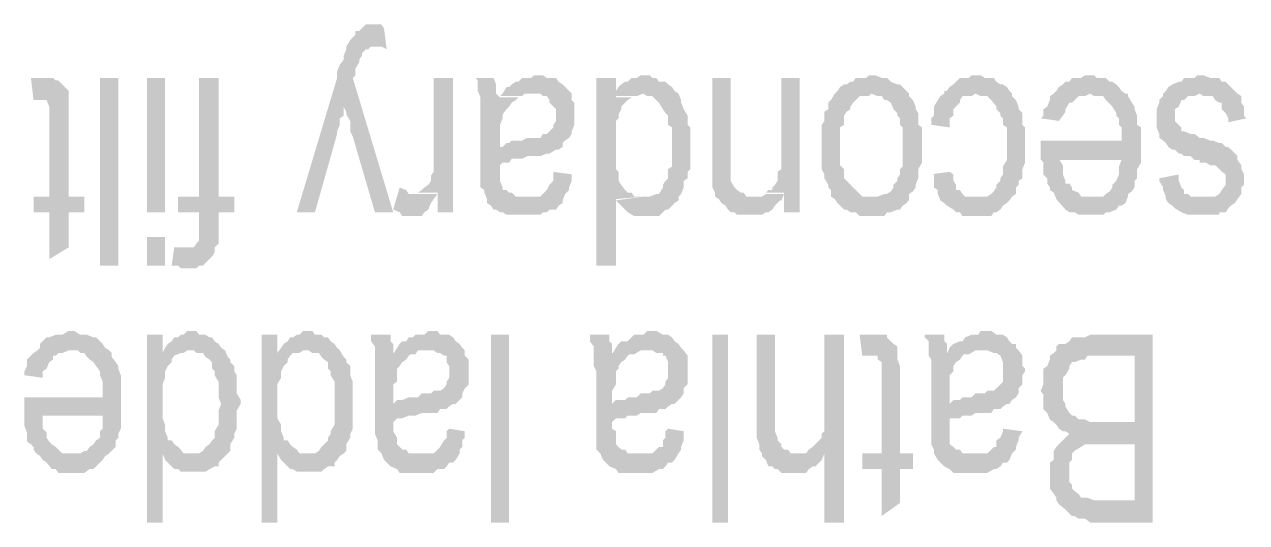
# Model space of a CAD drawing. Header units: feet. Extents: x -99009 to 3252343, y -11094690 to 9035152.
# Drawn here: x 1651836.37 to 1651852.91, y -1995845.74 to -1995839 of the extents above; entities that cross this region are included whole.
import ezdxf

# ---------------------------------------------------------------- set-up
doc = ezdxf.new("R2010")
doc.units = ezdxf.units.FT
doc.layers.add('H', color=7, linetype='Continuous', lineweight=0)

msp = doc.modelspace()

# ---------------------------------------------------------------- hatches: boundary and pattern name
at = {"layer": 'H', "linetype": 'Continuous'}
for points in [[(1651841.26978, -1995839.33788), (1651841.19878, -1995839.30288), (1651840.72278, -1995839.30288), (1651840.77578, -1995839.21388), (1651840.81078, -1995839.17888), (1651840.84578, -1995839.14388), (1651840.84578, -1995839.09088), (1651840.89878, -1995839.09088), (1651840.93378, -1995839.05588), (1651840.98678, -1995839.00288), (1651841.19878, -1995839.00288), (1651841.23378, -1995839.05588), (1651841.26978, -1995839.33788)], [(1651840.05278, -1995841.54288), (1651840.59878, -1995839.72588), (1651840.59878, -1995839.63788), (1651840.63478, -1995839.54888), (1651840.68778, -1995839.47888), (1651840.68778, -1995839.42588), (1651840.72278, -1995839.33788), (1651840.72278, -1995839.30288), (1651841.05778, -1995839.30288), (1651841.02278, -1995839.33788), (1651840.98678, -1995839.33788), (1651840.93378, -1995839.39088), (1651840.93378, -1995839.42588), (1651840.89878, -1995839.47888), (1651840.89878, -1995839.51388), (1651840.84578, -1995839.60188), (1651840.84578, -1995839.69088), (1651840.81078, -1995839.72588), (1651840.68778, -1995840.11388), (1651840.68778, -1995840.23688), (1651840.63478, -1995840.27288), (1651840.63478, -1995840.36088), (1651840.59878, -1995840.44888), (1651840.59878, -1995840.48388), (1651840.29878, -1995841.54288), (1651840.05278, -1995841.54288)], [(1651836.48878, -1995840.02588), (1651836.45378, -1995839.72588), (1651836.75378, -1995839.72588), (1651836.78878, -1995839.76088), (1651836.82478, -1995839.76088), (1651836.87778, -1995839.81388), (1651836.91278, -1995839.84888), (1651836.96578, -1995839.90188), (1651836.96578, -1995840.02588), (1651836.48878, -1995840.02588)], [(1651837.38878, -1995842.26588), (1651837.38878, -1995839.72588), (1651837.63578, -1995839.72588), (1651837.63578, -1995842.26588), (1651837.38878, -1995842.26588)], [(1651838.02378, -1995841.54288), (1651838.02378, -1995839.72588), (1651838.27078, -1995839.72588), (1651838.27078, -1995841.54288), (1651838.02378, -1995841.54288)], [(1651838.65878, -1995842.01888), (1651838.69378, -1995841.96588), (1651838.72978, -1995841.93088), (1651838.72978, -1995841.54288), (1651838.44678, -1995841.54288), (1651838.44678, -1995841.33088), (1651838.72978, -1995841.33088), (1651838.72978, -1995839.72588), (1651838.99378, -1995839.72588), (1651838.99378, -1995841.33088), (1651839.20578, -1995841.33088), (1651839.20578, -1995841.54288), (1651838.99378, -1995841.54288), (1651838.99378, -1995841.96588), (1651838.94078, -1995842.01888), (1651838.65878, -1995842.01888)], [(1651841.11078, -1995841.54288), (1651840.81078, -1995840.51988), (1651840.77578, -1995840.44888), (1651840.77578, -1995840.30788), (1651840.72278, -1995840.21988), (1651840.72278, -1995840.18388), (1651840.68778, -1995840.11388), (1651840.81078, -1995839.72588), (1651841.35778, -1995841.54288), (1651841.11078, -1995841.54288)], [(1651841.95778, -1995841.54288), (1651841.95778, -1995841.27788), (1651841.69278, -1995841.27788), (1651841.74578, -1995841.24288), (1651841.78078, -1995841.20788), (1651841.83378, -1995841.17188), (1651841.86878, -1995841.11888), (1651841.86878, -1995841.04888), (1651841.90478, -1995840.99588), (1651841.90478, -1995839.72588), (1651842.16878, -1995839.72588), (1651842.16878, -1995841.54288), (1651841.95778, -1995841.54288)], [(1651842.89178, -1995841.57788), (1651842.83878, -1995841.54288), (1651842.80378, -1995841.54288), (1651842.75078, -1995841.50688), (1651842.71578, -1995841.50688), (1651842.68078, -1995841.45388), (1651842.62778, -1995841.41888), (1651842.62778, -1995841.36588), (1651842.59278, -1995841.27788), (1651842.59278, -1995841.24288), (1651842.53978, -1995841.20788), (1651842.53978, -1995839.98988), (1651842.50378, -1995839.90188), (1651842.50378, -1995839.76088), (1651842.46878, -1995839.72588), (1651842.71578, -1995839.72588), (1651842.75078, -1995839.81388), (1651842.75078, -1995839.93788), (1651842.80378, -1995839.98988), (1651843.05078, -1995839.98988), (1651843.01578, -1995840.02588), (1651842.96278, -1995840.06088), (1651842.92778, -1995840.11388), (1651842.89178, -1995840.14888), (1651842.83878, -1995840.21988), (1651842.83878, -1995840.27288), (1651842.80378, -1995840.36088), (1651842.80378, -1995840.66088), (1651843.59778, -1995840.69588), (1651843.56278, -1995840.69588), (1651843.47378, -1995840.74888), (1651843.43878, -1995840.74888), (1651843.35078, -1995840.78388), (1651843.17478, -1995840.78388), (1651843.10378, -1995840.81888), (1651842.96278, -1995840.81888), (1651842.92778, -1995840.87188), (1651842.83878, -1995840.87188), (1651842.80378, -1995840.90788), (1651842.80378, -1995841.11888), (1651842.83878, -1995841.20788), (1651842.83878, -1995841.24288), (1651842.89178, -1995841.24288), (1651842.92778, -1995841.27788), (1651842.96278, -1995841.27788), (1651843.01578, -1995841.33088), (1651843.13878, -1995841.33088), (1651843.65078, -1995841.36588), (1651843.65078, -1995841.41888), (1651843.59778, -1995841.45388), (1651843.56278, -1995841.50688), (1651843.47378, -1995841.50688), (1651843.43878, -1995841.54288), (1651843.38578, -1995841.54288), (1651843.35078, -1995841.57788), (1651842.89178, -1995841.57788)], [(1651843.59778, -1995840.69588), (1651842.80378, -1995840.66088), (1651842.83878, -1995840.66088), (1651842.89178, -1995840.60788), (1651842.92778, -1995840.60788), (1651842.96278, -1995840.57288), (1651843.10378, -1995840.57288), (1651843.17478, -1995840.53688), (1651843.35078, -1995840.53688), (1651843.38578, -1995840.48388), (1651843.43878, -1995840.48388), (1651843.47378, -1995840.44888), (1651843.52678, -1995840.39588), (1651843.52678, -1995840.36088), (1651843.56278, -1995840.30788), (1651843.56278, -1995840.14888), (1651843.52678, -1995840.11388), (1651843.47378, -1995840.06088), (1651843.47378, -1995840.02588), (1651843.43878, -1995839.97288), (1651843.38578, -1995839.97288), (1651843.35078, -1995839.93788), (1651842.83878, -1995839.93788), (1651842.89178, -1995839.84888), (1651842.92778, -1995839.84888), (1651842.96278, -1995839.81388), (1651843.01578, -1995839.77888), (1651843.05078, -1995839.77888), (1651843.10378, -1995839.72588), (1651843.22778, -1995839.72588), (1651843.26278, -1995839.69088), (1651843.38578, -1995839.69088), (1651843.43878, -1995839.72588), (1651843.56278, -1995839.72588), (1651843.59778, -1995839.77888), (1651843.65078, -1995839.81388), (1651843.68578, -1995839.84888), (1651843.73878, -1995839.90188), (1651843.77378, -1995839.93788), (1651843.77378, -1995840.02588), (1651843.80978, -1995840.06088), (1651843.80978, -1995840.36088), (1651843.77378, -1995840.44888), (1651843.77378, -1995840.48388), (1651843.73878, -1995840.53688), (1651843.68578, -1995840.57288), (1651843.65078, -1995840.60788), (1651843.65078, -1995840.66088), (1651843.59778, -1995840.69588)], [(1651844.10878, -1995842.26588), (1651844.10878, -1995839.72588), (1651844.37378, -1995839.72588), (1651844.37378, -1995839.98988), (1651844.58578, -1995839.98988), (1651844.53278, -1995840.02588), (1651844.49778, -1995840.06088), (1651844.44478, -1995840.11388), (1651844.44478, -1995840.14888), (1651844.40878, -1995840.21988), (1651844.40878, -1995840.27288), (1651844.37378, -1995840.30788), (1651844.37378, -1995840.96088), (1651844.40878, -1995840.99588), (1651844.40878, -1995841.11888), (1651844.44478, -1995841.17188), (1651844.49778, -1995841.24288), (1651844.53278, -1995841.27788), (1651844.58578, -1995841.27788), (1651844.62078, -1995841.33088), (1651844.74378, -1995841.33088), (1651844.37378, -1995841.36588), (1651844.37378, -1995842.26588), (1651844.10878, -1995842.26588)], [(1651844.37378, -1995839.97288), (1651844.37378, -1995839.90188), (1651844.40878, -1995839.84888), (1651844.44478, -1995839.81388), (1651844.49778, -1995839.77888), (1651844.53278, -1995839.77888), (1651844.58578, -1995839.72588), (1651844.65578, -1995839.72588), (1651844.70878, -1995839.69088), (1651844.83278, -1995839.69088), (1651844.86778, -1995839.72588), (1651844.92078, -1995839.72588), (1651844.95578, -1995839.77888), (1651845.04378, -1995839.77888), (1651845.07978, -1995839.81388), (1651845.13278, -1995839.84888), (1651845.16778, -1995839.90188), (1651845.22078, -1995839.93788), (1651844.74378, -1995839.93788), (1651844.65578, -1995839.97288), (1651844.37378, -1995839.97288)], [(1651846.01378, -1995841.57788), (1651845.97878, -1995841.54288), (1651845.92578, -1995841.54288), (1651845.89078, -1995841.50688), (1651845.85578, -1995841.45388), (1651845.80278, -1995841.41888), (1651845.76778, -1995841.36588), (1651845.71478, -1995841.33088), (1651845.71478, -1995841.27788), (1651845.67878, -1995841.20788), (1651845.67878, -1995839.72588), (1651845.92578, -1995839.72588), (1651845.92578, -1995841.11888), (1651845.97878, -1995841.20788), (1651846.01378, -1995841.24288), (1651846.06678, -1995841.27788), (1651846.10278, -1995841.27788), (1651846.13778, -1995841.33088), (1651846.22578, -1995841.33088), (1651846.61378, -1995841.36588), (1651846.56078, -1995841.41888), (1651846.52578, -1995841.45388), (1651846.49078, -1995841.50688), (1651846.43778, -1995841.54288), (1651846.40278, -1995841.54288), (1651846.34978, -1995841.57788), (1651846.01378, -1995841.57788)], [(1651846.64878, -1995841.54288), (1651846.64878, -1995841.27788), (1651846.40278, -1995841.27788), (1651846.43778, -1995841.24288), (1651846.49078, -1995841.24288), (1651846.49078, -1995841.20788), (1651846.52578, -1995841.17188), (1651846.56078, -1995841.11888), (1651846.56078, -1995840.99588), (1651846.61378, -1995840.96088), (1651846.61378, -1995839.72588), (1651846.86078, -1995839.72588), (1651846.86078, -1995841.54288), (1651846.64878, -1995841.54288)], [(1651847.67278, -1995841.59588), (1651847.61978, -1995841.54288), (1651847.54878, -1995841.54288), (1651847.49578, -1995841.50688), (1651847.46078, -1995841.50688), (1651847.40778, -1995841.45388), (1651847.37278, -1995841.41888), (1651847.33678, -1995841.36588), (1651847.28378, -1995841.33088), (1651847.28378, -1995841.24288), (1651847.24878, -1995841.20788), (1651847.24878, -1995841.17188), (1651847.19578, -1995841.08388), (1651847.19578, -1995841.03088), (1651847.16078, -1995840.96088), (1651847.16078, -1995840.36088), (1651847.19578, -1995840.30788), (1651847.19578, -1995840.18388), (1651847.24878, -1995840.14888), (1651847.24878, -1995840.06088), (1651847.28378, -1995840.02588), (1651847.33678, -1995839.93788), (1651847.37278, -1995839.90188), (1651847.40778, -1995839.84888), (1651847.46078, -1995839.81388), (1651847.49578, -1995839.81388), (1651847.54878, -1995839.77888), (1651847.58378, -1995839.77888), (1651847.61978, -1995839.72588), (1651847.76078, -1995839.72588), (1651847.79578, -1995839.69088), (1651847.88378, -1995839.69088), (1651847.97178, -1995839.72588), (1651848.04278, -1995839.72588), (1651848.09578, -1995839.77888), (1651848.18378, -1995839.81388), (1651848.21878, -1995839.81388), (1651848.25478, -1995839.84888), (1651848.30778, -1995839.90188), (1651848.34278, -1995839.93788), (1651847.83078, -1995839.93788), (1651847.79578, -1995839.97288), (1651847.67278, -1995839.97288), (1651847.61978, -1995840.02588), (1651847.58378, -1995840.06088), (1651847.54878, -1995840.11388), (1651847.54878, -1995840.14888), (1651847.49578, -1995840.18388), (1651847.46078, -1995840.23688), (1651847.46078, -1995840.36088), (1651847.40778, -1995840.39588), (1651847.40778, -1995840.90788), (1651847.46078, -1995840.96088), (1651847.46078, -1995841.08388), (1651847.49578, -1995841.11888), (1651847.54878, -1995841.17188), (1651847.58378, -1995841.20788), (1651847.61978, -1995841.24288), (1651847.67278, -1995841.29588), (1651847.70778, -1995841.33088), (1651847.83078, -1995841.33088), (1651848.34278, -1995841.36588), (1651848.30778, -1995841.41888), (1651848.25478, -1995841.45388), (1651848.21878, -1995841.50688), (1651848.18378, -1995841.50688), (1651848.09578, -1995841.54288), (1651848.04278, -1995841.54288), (1651848.00778, -1995841.59588), (1651847.67278, -1995841.59588)], [(1651848.88978, -1995840.39588), (1651848.64278, -1995840.36088), (1651848.64278, -1995840.27288), (1651848.67778, -1995840.23688), (1651848.67778, -1995840.11388), (1651848.73078, -1995840.02588), (1651848.76578, -1995839.97288), (1651848.81878, -1995839.93788), (1651848.81878, -1995839.90188), (1651848.85378, -1995839.90188), (1651848.88978, -1995839.84888), (1651848.94278, -1995839.81388), (1651848.97778, -1995839.77888), (1651849.03078, -1995839.72588), (1651849.15378, -1995839.72588), (1651849.18878, -1995839.69088), (1651849.31278, -1995839.69088), (1651849.36578, -1995839.72588), (1651849.48878, -1995839.72588), (1651849.52478, -1995839.77888), (1651849.57778, -1995839.81388), (1651849.61278, -1995839.81388), (1651849.66578, -1995839.84888), (1651849.70078, -1995839.90188), (1651849.73578, -1995839.93788), (1651849.24178, -1995839.93788), (1651849.18878, -1995839.97288), (1651849.06578, -1995839.97288), (1651849.03078, -1995840.02588), (1651849.03078, -1995840.06088), (1651848.97778, -1995840.11388), (1651848.94278, -1995840.14888), (1651848.94278, -1995840.23688), (1651848.88978, -1995840.27288), (1651848.88978, -1995840.39588)], [(1651850.37078, -1995840.30788), (1651850.12378, -1995840.27288), (1651850.15978, -1995840.23688), (1651850.15978, -1995840.14888), (1651850.21278, -1995840.11388), (1651850.24778, -1995840.02588), (1651850.24778, -1995839.97288), (1651850.30078, -1995839.93788), (1651850.33578, -1995839.90188), (1651850.37078, -1995839.84888), (1651850.42378, -1995839.81388), (1651850.45878, -1995839.77888), (1651850.51178, -1995839.77888), (1651850.54778, -1995839.72588), (1651850.67078, -1995839.72588), (1651850.72378, -1995839.69088), (1651850.84778, -1995839.69088), (1651850.88278, -1995839.72588), (1651851.00578, -1995839.72588), (1651851.05878, -1995839.77888), (1651851.09378, -1995839.77888), (1651851.14678, -1995839.81388), (1651851.18278, -1995839.84888), (1651851.21778, -1995839.90188), (1651851.27078, -1995839.93788), (1651850.79478, -1995839.93788), (1651850.72378, -1995839.97288), (1651850.63578, -1995839.97288), (1651850.58278, -1995840.02588), (1651850.54778, -1995840.06088), (1651850.51178, -1995840.06088), (1651850.45878, -1995840.14888), (1651850.45878, -1995840.18388), (1651850.42378, -1995840.23688), (1651850.37078, -1995840.30788)], [(1651852.78778, -1995841.36588), (1651852.32878, -1995841.33088), (1651852.48778, -1995841.33088), (1651852.54078, -1995841.29588), (1651852.57578, -1995841.24288), (1651852.62878, -1995841.17188), (1651852.62878, -1995841.03088), (1651852.57578, -1995840.99588), (1651852.54078, -1995840.96088), (1651852.48778, -1995840.90788), (1651852.41678, -1995840.90788), (1651852.36378, -1995840.87188), (1651852.27578, -1995840.87188), (1651852.27578, -1995840.83688), (1651852.20578, -1995840.83688), (1651852.15278, -1995840.78388), (1651852.06478, -1995840.78388), (1651852.02878, -1995840.74888), (1651851.99378, -1995840.74888), (1651851.94078, -1995840.69588), (1651851.90578, -1995840.69588), (1651851.85278, -1995840.66088), (1651851.81778, -1995840.60788), (1651851.78178, -1995840.57288), (1651851.72878, -1995840.53688), (1651851.72878, -1995840.48388), (1651851.69378, -1995840.39588), (1651851.69378, -1995840.14888), (1651851.72878, -1995840.06088), (1651851.72878, -1995840.02588), (1651851.78178, -1995839.97288), (1651851.78178, -1995839.93788), (1651851.81778, -1995839.90188), (1651851.85278, -1995839.84888), (1651851.90578, -1995839.81388), (1651851.99378, -1995839.77888), (1651852.02878, -1995839.77888), (1651852.06478, -1995839.72588), (1651852.20578, -1995839.72588), (1651852.24078, -1995839.69088), (1651852.32878, -1995839.69088), (1651852.41678, -1995839.72588), (1651852.54078, -1995839.72588), (1651852.57578, -1995839.77888), (1651852.62878, -1995839.77888), (1651852.66378, -1995839.81388), (1651852.69978, -1995839.84888), (1651852.75278, -1995839.90188), (1651852.78778, -1995839.93788), (1651852.27578, -1995839.93788), (1651852.20578, -1995839.97288), (1651852.11778, -1995839.97288), (1651852.06478, -1995840.02588), (1651852.02878, -1995840.02588), (1651851.99378, -1995840.11388), (1651851.94078, -1995840.14888), (1651851.94078, -1995840.30788), (1651851.99378, -1995840.36088), (1651852.02878, -1995840.39588), (1651852.02878, -1995840.44888), (1651852.06478, -1995840.44888), (1651852.15278, -1995840.48388), (1651852.20578, -1995840.48388), (1651852.27578, -1995840.53688), (1651852.32878, -1995840.53688), (1651852.41678, -1995840.57288), (1651852.45278, -1995840.57288), (1651852.54078, -1995840.60788), (1651852.57578, -1995840.60788), (1651852.62878, -1995840.66088), (1651852.66378, -1995840.66088), (1651852.69978, -1995840.69588), (1651852.75278, -1995840.74888), (1651852.78778, -1995840.78388), (1651852.78778, -1995840.83688), (1651852.84078, -1995840.90788), (1651852.84078, -1995840.96088), (1651852.87578, -1995841.03088), (1651852.87578, -1995841.17188), (1651852.84078, -1995841.20788), (1651852.84078, -1995841.29588), (1651852.78778, -1995841.36588)], [(1651836.70078, -1995842.17788), (1651836.70078, -1995841.54288), (1651836.48878, -1995841.54288), (1651836.48878, -1995841.33088), (1651836.70078, -1995841.33088), (1651836.70078, -1995840.11388), (1651836.66578, -1995840.02588), (1651836.96578, -1995840.02588), (1651836.96578, -1995841.33088), (1651837.17678, -1995841.33088), (1651837.17678, -1995841.54288), (1651836.96578, -1995841.54288), (1651836.96578, -1995842.01888), (1651836.70078, -1995842.17788)], [(1651842.80378, -1995839.97288), (1651842.83878, -1995839.93788), (1651843.13878, -1995839.93788), (1651843.10378, -1995839.97288), (1651842.80378, -1995839.97288)], [(1651844.62078, -1995841.59588), (1651844.53278, -1995841.54288), (1651844.49778, -1995841.50688), (1651844.44478, -1995841.45388), (1651844.40878, -1995841.41888), (1651844.37378, -1995841.38388), (1651844.74378, -1995841.33088), (1651844.83278, -1995841.33088), (1651844.92078, -1995841.29588), (1651844.95578, -1995841.29588), (1651845.00878, -1995841.20788), (1651845.00878, -1995841.17188), (1651845.04378, -1995841.11888), (1651845.07978, -1995841.08388), (1651845.07978, -1995840.96088), (1651845.13278, -1995840.92488), (1651845.13278, -1995840.39588), (1651845.07978, -1995840.36088), (1651845.07978, -1995840.23688), (1651845.04378, -1995840.20188), (1651845.00878, -1995840.14888), (1651844.95578, -1995840.06088), (1651844.92078, -1995840.02588), (1651844.86778, -1995839.97288), (1651844.79678, -1995839.97288), (1651844.74378, -1995839.93788), (1651845.22078, -1995839.93788), (1651845.25578, -1995840.02588), (1651845.25578, -1995840.06088), (1651845.29078, -1995840.14888), (1651845.34378, -1995840.23688), (1651845.34378, -1995840.36088), (1651845.37878, -1995840.39588), (1651845.37878, -1995840.96088), (1651845.34378, -1995840.99588), (1651845.34378, -1995841.08388), (1651845.29078, -1995841.11888), (1651845.29078, -1995841.20788), (1651845.25578, -1995841.29588), (1651845.22078, -1995841.33088), (1651845.22078, -1995841.38388), (1651845.16778, -1995841.41888), (1651845.13278, -1995841.45388), (1651845.07978, -1995841.50688), (1651845.04378, -1995841.50688), (1651845.00878, -1995841.54288), (1651844.95578, -1995841.59588), (1651844.62078, -1995841.59588)], [(1651848.34278, -1995841.38388), (1651847.83078, -1995841.33088), (1651847.91878, -1995841.33088), (1651848.00778, -1995841.29588), (1651848.04278, -1995841.29588), (1651848.09578, -1995841.25988), (1651848.13078, -1995841.20788), (1651848.13078, -1995841.17188), (1651848.18378, -1995841.11888), (1651848.18378, -1995841.08388), (1651848.21878, -1995841.03088), (1651848.21878, -1995840.96088), (1651848.25478, -1995840.92488), (1651848.25478, -1995840.39588), (1651848.21878, -1995840.36088), (1651848.21878, -1995840.27288), (1651848.18378, -1995840.23688), (1651848.18378, -1995840.20188), (1651848.13078, -1995840.14888), (1651848.09578, -1995840.06088), (1651848.04278, -1995840.02588), (1651848.00778, -1995840.02588), (1651847.97178, -1995839.97288), (1651847.91878, -1995839.97288), (1651847.83078, -1995839.93788), (1651848.34278, -1995839.93788), (1651848.34278, -1995839.97288), (1651848.39578, -1995840.02588), (1651848.43078, -1995840.11388), (1651848.43078, -1995840.14888), (1651848.46578, -1995840.20188), (1651848.46578, -1995840.36088), (1651848.51878, -1995840.39588), (1651848.51878, -1995840.87188), (1651848.46578, -1995840.96088), (1651848.46578, -1995841.08388), (1651848.43078, -1995841.17188), (1651848.43078, -1995841.20788), (1651848.39578, -1995841.25988), (1651848.34278, -1995841.29588), (1651848.34278, -1995841.38388)], [(1651849.06578, -1995841.59588), (1651849.03078, -1995841.54288), (1651848.97778, -1995841.54288), (1651848.94278, -1995841.50688), (1651848.85378, -1995841.45388), (1651848.81878, -1995841.41888), (1651848.76578, -1995841.38388), (1651849.24178, -1995841.33088), (1651849.40078, -1995841.33088), (1651849.45378, -1995841.29588), (1651849.48878, -1995841.25988), (1651849.52478, -1995841.20788), (1651849.52478, -1995841.17188), (1651849.57778, -1995841.11888), (1651849.57778, -1995841.08388), (1651849.61278, -1995841.03088), (1651849.61278, -1995840.92488), (1651849.66578, -1995840.83688), (1651849.66578, -1995840.39588), (1651849.61278, -1995840.36088), (1651849.61278, -1995840.27288), (1651849.57778, -1995840.23688), (1651849.57778, -1995840.20188), (1651849.52478, -1995840.14888), (1651849.52478, -1995840.11388), (1651849.45378, -1995840.02588), (1651849.40078, -1995839.97288), (1651849.31278, -1995839.97288), (1651849.24178, -1995839.93788), (1651849.73578, -1995839.93788), (1651849.73578, -1995839.97288), (1651849.78878, -1995840.02588), (1651849.82378, -1995840.11388), (1651849.82378, -1995840.14888), (1651849.87678, -1995840.20188), (1651849.87678, -1995840.36088), (1651849.91278, -1995840.39588), (1651849.91278, -1995840.87188), (1651849.87678, -1995840.96088), (1651849.87678, -1995841.08388), (1651849.82378, -1995841.11888), (1651849.82378, -1995841.17188), (1651849.78878, -1995841.20788), (1651849.78878, -1995841.29588), (1651849.73578, -1995841.33088), (1651849.70078, -1995841.38388), (1651849.66578, -1995841.41888), (1651849.61278, -1995841.45388), (1651849.57778, -1995841.50688), (1651849.52478, -1995841.54288), (1651849.48878, -1995841.54288), (1651849.45378, -1995841.59588), (1651849.06578, -1995841.59588)], [(1651850.97078, -1995841.33088), (1651851.00578, -1995841.29588), (1651851.05878, -1995841.25988), (1651851.09378, -1995841.20788), (1651851.09378, -1995841.17188), (1651851.14678, -1995841.11888), (1651851.18278, -1995841.03088), (1651851.18278, -1995840.92488), (1651851.21778, -1995840.83688), (1651850.12378, -1995840.83688), (1651850.12378, -1995840.57288), (1651851.21778, -1995840.57288), (1651851.21778, -1995840.39588), (1651851.18278, -1995840.36088), (1651851.18278, -1995840.27288), (1651851.14678, -1995840.23688), (1651851.14678, -1995840.20188), (1651851.09378, -1995840.11388), (1651851.00578, -1995840.02588), (1651850.97078, -1995839.97288), (1651850.84778, -1995839.97288), (1651850.79478, -1995839.93788), (1651851.30578, -1995839.93788), (1651851.30578, -1995839.97288), (1651851.35878, -1995840.06088), (1651851.39378, -1995840.11388), (1651851.39378, -1995840.14888), (1651851.42978, -1995840.23688), (1651851.42978, -1995840.36088), (1651851.48278, -1995840.39588), (1651851.48278, -1995840.87188), (1651851.42978, -1995840.96088), (1651851.42978, -1995841.08388), (1651851.39378, -1995841.11888), (1651851.39378, -1995841.20788), (1651851.35878, -1995841.25988), (1651851.30578, -1995841.29588), (1651851.30578, -1995841.33088), (1651850.97078, -1995841.33088)], [(1651852.66378, -1995840.32588), (1651852.66378, -1995840.27288), (1651852.62878, -1995840.20188), (1651852.57578, -1995840.14888), (1651852.57578, -1995840.06088), (1651852.54078, -1995840.06088), (1651852.48778, -1995840.02588), (1651852.45278, -1995839.97288), (1651852.32878, -1995839.97288), (1651852.27578, -1995839.93788), (1651852.78778, -1995839.93788), (1651852.84078, -1995839.97288), (1651852.84078, -1995840.06088), (1651852.87578, -1995840.11388), (1651852.87578, -1995840.23688), (1651852.91078, -1995840.27288), (1651852.66378, -1995840.32588)], [(1651850.63578, -1995841.57788), (1651850.58278, -1995841.54288), (1651850.51178, -1995841.54288), (1651850.45878, -1995841.50688), (1651850.33578, -1995841.36588), (1651850.30078, -1995841.27788), (1651850.24778, -1995841.24288), (1651850.24778, -1995841.20788), (1651850.21278, -1995841.15488), (1651850.21278, -1995841.08388), (1651850.15978, -1995841.03088), (1651850.15978, -1995840.87188), (1651850.12378, -1995840.81888), (1651850.37078, -1995840.81888), (1651850.42378, -1995840.90788), (1651850.42378, -1995841.03088), (1651850.45878, -1995841.11888), (1651850.45878, -1995841.15488), (1651850.51178, -1995841.15488), (1651850.54778, -1995841.20788), (1651850.54778, -1995841.24288), (1651850.63578, -1995841.27788), (1651850.67078, -1995841.33088), (1651851.30578, -1995841.33088), (1651851.27078, -1995841.41888), (1651851.21778, -1995841.45388), (1651851.18278, -1995841.45388), (1651851.14678, -1995841.50688), (1651851.05878, -1995841.54288), (1651851.00578, -1995841.54288), (1651850.97078, -1995841.57788), (1651850.63578, -1995841.57788)], [(1651843.65078, -1995841.38388), (1651843.13878, -1995841.33088), (1651843.35078, -1995841.33088), (1651843.38578, -1995841.29588), (1651843.43878, -1995841.24288), (1651843.47378, -1995841.17188), (1651843.52678, -1995841.11888), (1651843.52678, -1995840.99588), (1651843.77378, -1995841.03088), (1651843.77378, -1995841.11888), (1651843.73878, -1995841.20788), (1651843.73878, -1995841.24288), (1651843.68578, -1995841.29588), (1651843.65078, -1995841.38388)], [(1651848.76578, -1995841.38388), (1651848.73078, -1995841.29588), (1651848.73078, -1995841.24288), (1651848.67778, -1995841.20788), (1651848.67778, -1995841.03088), (1651848.64278, -1995841.03088), (1651848.88978, -1995840.99588), (1651848.94278, -1995841.03088), (1651848.94278, -1995841.11888), (1651848.97778, -1995841.17188), (1651848.97778, -1995841.24288), (1651849.03078, -1995841.24288), (1651849.06578, -1995841.29588), (1651849.10078, -1995841.33088), (1651849.24178, -1995841.33088), (1651848.76578, -1995841.38388)], [(1651852.11778, -1995841.57788), (1651852.02878, -1995841.54288), (1651851.94078, -1995841.48988), (1651851.90578, -1995841.45388), (1651851.85278, -1995841.41888), (1651851.81778, -1995841.36588), (1651851.81778, -1995841.33088), (1651851.78178, -1995841.24288), (1651851.78178, -1995841.20788), (1651851.72878, -1995841.11888), (1651851.72878, -1995841.08388), (1651851.99378, -1995841.03088), (1651851.99378, -1995841.11888), (1651852.02878, -1995841.20788), (1651852.06478, -1995841.24288), (1651852.06478, -1995841.29588), (1651852.11778, -1995841.29588), (1651852.15278, -1995841.33088), (1651852.32878, -1995841.33088), (1651852.78778, -1995841.36588), (1651852.75278, -1995841.41888), (1651852.69978, -1995841.45388), (1651852.66378, -1995841.48988), (1651852.62878, -1995841.54288), (1651852.54078, -1995841.54288), (1651852.54078, -1995841.57788), (1651852.11778, -1995841.57788)], [(1651841.48078, -1995841.59588), (1651841.44578, -1995841.54288), (1651841.35778, -1995841.50688), (1651841.44578, -1995841.20788), (1651841.53378, -1995841.24288), (1651841.56878, -1995841.29588), (1651841.95778, -1995841.29588), (1651841.90478, -1995841.36588), (1651841.86878, -1995841.41888), (1651841.83378, -1995841.50688), (1651841.78078, -1995841.54288), (1651841.74578, -1995841.59588), (1651841.48078, -1995841.59588)], [(1651846.61378, -1995841.38388), (1651846.22578, -1995841.33088), (1651846.34978, -1995841.33088), (1651846.40278, -1995841.29588), (1651846.64878, -1995841.29588), (1651846.61378, -1995841.38388)], [(1651838.02378, -1995842.26588), (1651838.02378, -1995841.87788), (1651838.27078, -1995841.87788), (1651838.27078, -1995842.26588), (1651838.02378, -1995842.26588)], [(1651838.48278, -1995842.30088), (1651838.44678, -1995842.26588), (1651838.35878, -1995842.26588), (1651838.39378, -1995842.01888), (1651838.94078, -1995842.01888), (1651838.94078, -1995842.08888), (1651838.90578, -1995842.14188), (1651838.87078, -1995842.17788), (1651838.81778, -1995842.23088), (1651838.78278, -1995842.26588), (1651838.72978, -1995842.26588), (1651838.69378, -1995842.30088), (1651838.48278, -1995842.30088)], [(1651836.61278, -1995843.78288), (1651836.36578, -1995843.74788), (1651836.36578, -1995843.69488), (1651836.40078, -1995843.62388), (1651836.40078, -1995843.53588), (1651836.45378, -1995843.48288), (1651836.48878, -1995843.44788), (1651836.54178, -1995843.41188), (1651836.57778, -1995843.37688), (1651836.57778, -1995843.32388), (1651836.61278, -1995843.28888), (1651836.66578, -1995843.23588), (1651836.70078, -1995843.23588), (1651836.78878, -1995843.20088), (1651836.87778, -1995843.20088), (1651836.96578, -1995843.14788), (1651837.03578, -1995843.14788), (1651837.12378, -1995843.20088), (1651837.21278, -1995843.20088), (1651837.30078, -1995843.23588), (1651837.33578, -1995843.23588), (1651837.38878, -1995843.28888), (1651837.42378, -1995843.32388), (1651837.45978, -1995843.37688), (1651837.51278, -1995843.41188), (1651836.96578, -1995843.41188), (1651836.87778, -1995843.44788), (1651836.82478, -1995843.44788), (1651836.78878, -1995843.48288), (1651836.75378, -1995843.48288), (1651836.75378, -1995843.53588), (1651836.70078, -1995843.57088), (1651836.66578, -1995843.65888), (1651836.61278, -1995843.69488), (1651836.61278, -1995843.78288)], [(1651838.02378, -1995845.74088), (1651838.02378, -1995843.20088), (1651838.23578, -1995843.20088), (1651838.23578, -1995843.44788), (1651838.48278, -1995843.44788), (1651838.39378, -1995843.48288), (1651838.35878, -1995843.53588), (1651838.35878, -1995843.57088), (1651838.30578, -1995843.62388), (1651838.27078, -1995843.69488), (1651838.27078, -1995843.78288), (1651838.23578, -1995843.87088), (1651838.23578, -1995844.32988), (1651838.27078, -1995844.41788), (1651838.27078, -1995844.50588), (1651838.30578, -1995844.59388), (1651838.30578, -1995844.62888), (1651838.35878, -1995844.62888), (1651838.39378, -1995844.68188), (1651838.44678, -1995844.71788), (1651838.48278, -1995844.75288), (1651838.51778, -1995844.80588), (1651838.23578, -1995844.80588), (1651838.23578, -1995845.74088), (1651838.02378, -1995845.74088)], [(1651838.23578, -1995843.44788), (1651838.27078, -1995843.37688), (1651838.30578, -1995843.32388), (1651838.35878, -1995843.28888), (1651838.39378, -1995843.23588), (1651838.44678, -1995843.23588), (1651838.48278, -1995843.20088), (1651838.51778, -1995843.20088), (1651838.57078, -1995843.14788), (1651838.69378, -1995843.14788), (1651838.72978, -1995843.20088), (1651838.81778, -1995843.20088), (1651838.87078, -1995843.23588), (1651838.90578, -1995843.23588), (1651838.94078, -1995843.28888), (1651838.99378, -1995843.32388), (1651839.02878, -1995843.37688), (1651839.08178, -1995843.41188), (1651838.57078, -1995843.41188), (1651838.51778, -1995843.44788), (1651838.23578, -1995843.44788)], [(1651839.57578, -1995845.74088), (1651839.57578, -1995843.20088), (1651839.78778, -1995843.20088), (1651839.78778, -1995843.44788), (1651839.99978, -1995843.44788), (1651839.96378, -1995843.48288), (1651839.92878, -1995843.53588), (1651839.92878, -1995843.57088), (1651839.87578, -1995843.62388), (1651839.84078, -1995843.69488), (1651839.84078, -1995843.78288), (1651839.78778, -1995843.87088), (1651839.78778, -1995844.32988), (1651839.84078, -1995844.41788), (1651839.84078, -1995844.50588), (1651839.87578, -1995844.59388), (1651839.87578, -1995844.62888), (1651839.92878, -1995844.62888), (1651839.96378, -1995844.68188), (1651839.99978, -1995844.71788), (1651840.05278, -1995844.75288), (1651840.08778, -1995844.80588), (1651839.78778, -1995844.80588), (1651839.78778, -1995845.74088), (1651839.57578, -1995845.74088)], [(1651839.78778, -1995843.44788), (1651839.84078, -1995843.37688), (1651839.87578, -1995843.32388), (1651839.92878, -1995843.28888), (1651839.96378, -1995843.23588), (1651839.99978, -1995843.23588), (1651840.05278, -1995843.20088), (1651840.08778, -1995843.20088), (1651840.14078, -1995843.14788), (1651840.26378, -1995843.14788), (1651840.29878, -1995843.20088), (1651840.38778, -1995843.20088), (1651840.42278, -1995843.23588), (1651840.47578, -1995843.23588), (1651840.51078, -1995843.28888), (1651840.56378, -1995843.32388), (1651840.59878, -1995843.37688), (1651840.63478, -1995843.41188), (1651840.14078, -1995843.41188), (1651840.08778, -1995843.44788), (1651839.78778, -1995843.44788)], [(1651841.44578, -1995845.06988), (1651841.41078, -1995845.01788), (1651841.32278, -1995844.98188), (1651841.26978, -1995844.92888), (1651841.23378, -1995844.89388), (1651841.19878, -1995844.80588), (1651841.14578, -1995844.75288), (1651841.14578, -1995844.62888), (1651841.11078, -1995844.54088), (1651841.11078, -1995843.35888), (1651841.05778, -1995843.28888), (1651841.05778, -1995843.20088), (1651841.32278, -1995843.20088), (1651841.32278, -1995843.28888), (1651841.35778, -1995843.32388), (1651841.35778, -1995843.44788), (1651841.62178, -1995843.44788), (1651841.56878, -1995843.48288), (1651841.53378, -1995843.53588), (1651841.48078, -1995843.57088), (1651841.44578, -1995843.62388), (1651841.41078, -1995843.65888), (1651841.41078, -1995843.83588), (1651841.35778, -1995843.87088), (1651841.35778, -1995844.13588), (1651842.16878, -1995844.13588), (1651842.11578, -1995844.17088), (1651842.08078, -1995844.20588), (1651841.99278, -1995844.20588), (1651841.95778, -1995844.25888), (1651841.74578, -1995844.25888), (1651841.65778, -1995844.29388), (1651841.56878, -1995844.29388), (1651841.48078, -1995844.32988), (1651841.41078, -1995844.32988), (1651841.35778, -1995844.38288), (1651841.35778, -1995844.50588), (1651841.41078, -1995844.59388), (1651841.41078, -1995844.68188), (1651841.44578, -1995844.71788), (1651841.48078, -1995844.75288), (1651841.53378, -1995844.75288), (1651841.56878, -1995844.80588), (1651842.25678, -1995844.80588), (1651842.20378, -1995844.89388), (1651842.16878, -1995844.92888), (1651842.11578, -1995844.92888), (1651842.08078, -1995844.98188), (1651842.04578, -1995845.01788), (1651841.95778, -1995845.01788), (1651841.90478, -1995845.06988), (1651841.44578, -1995845.06988)], [(1651841.35778, -1995844.13588), (1651841.41078, -1995844.08288), (1651841.48078, -1995844.08288), (1651841.56878, -1995844.04688), (1651841.69278, -1995844.04688), (1651841.74578, -1995843.99388), (1651841.86878, -1995843.99388), (1651841.90478, -1995843.95888), (1651841.99278, -1995843.95888), (1651842.04578, -1995843.92388), (1651842.08078, -1995843.87088), (1651842.08078, -1995843.83588), (1651842.11578, -1995843.78288), (1651842.11578, -1995843.62388), (1651842.08078, -1995843.57088), (1651842.08078, -1995843.48288), (1651842.04578, -1995843.48288), (1651841.99278, -1995843.44788), (1651841.95778, -1995843.44788), (1651841.90478, -1995843.41188), (1651841.83378, -1995843.41188), (1651841.41078, -1995843.37688), (1651841.44578, -1995843.32388), (1651841.48078, -1995843.28888), (1651841.53378, -1995843.28888), (1651841.56878, -1995843.23588), (1651841.62178, -1995843.23588), (1651841.65778, -1995843.20088), (1651841.78078, -1995843.20088), (1651841.83378, -1995843.14788), (1651841.95778, -1995843.14788), (1651841.99278, -1995843.20088), (1651842.11578, -1995843.20088), (1651842.16878, -1995843.23588), (1651842.20378, -1995843.28888), (1651842.25678, -1995843.32388), (1651842.29278, -1995843.37688), (1651842.32778, -1995843.41188), (1651842.32778, -1995843.48288), (1651842.38078, -1995843.53588), (1651842.38078, -1995843.87088), (1651842.32778, -1995843.92388), (1651842.29278, -1995843.99388), (1651842.29278, -1995844.04688), (1651842.25678, -1995844.08288), (1651842.20378, -1995844.13588), (1651841.35778, -1995844.13588)], [(1651842.68078, -1995845.74088), (1651842.68078, -1995843.20088), (1651842.92778, -1995843.20088), (1651842.92778, -1995845.74088), (1651842.68078, -1995845.74088)], [(1651844.40878, -1995845.06988), (1651844.37378, -1995845.01788), (1651844.28578, -1995844.98188), (1651844.23278, -1995844.92888), (1651844.19778, -1995844.89388), (1651844.16178, -1995844.80588), (1651844.10878, -1995844.75288), (1651844.10878, -1995843.69488), (1651844.07378, -1995843.62388), (1651844.07378, -1995843.35888), (1651844.02078, -1995843.28888), (1651844.02078, -1995843.20088), (1651844.28578, -1995843.20088), (1651844.28578, -1995843.28888), (1651844.32078, -1995843.32388), (1651844.32078, -1995843.44788), (1651844.58578, -1995843.44788), (1651844.53278, -1995843.48288), (1651844.49778, -1995843.53588), (1651844.44478, -1995843.57088), (1651844.40878, -1995843.62388), (1651844.40878, -1995843.65888), (1651844.37378, -1995843.69488), (1651844.37378, -1995843.87088), (1651844.32078, -1995843.95888), (1651844.32078, -1995844.13588), (1651845.13278, -1995844.13588), (1651845.07978, -1995844.17088), (1651845.04378, -1995844.20588), (1651844.95578, -1995844.20588), (1651844.92078, -1995844.25888), (1651844.70878, -1995844.25888), (1651844.65578, -1995844.29388), (1651844.53278, -1995844.29388), (1651844.49778, -1995844.32988), (1651844.37378, -1995844.32988), (1651844.32078, -1995844.38288), (1651844.32078, -1995844.47088), (1651844.37378, -1995844.50588), (1651844.37378, -1995844.68188), (1651844.40878, -1995844.71788), (1651844.44478, -1995844.75288), (1651844.49778, -1995844.75288), (1651844.53278, -1995844.80588), (1651845.22078, -1995844.80588), (1651845.16778, -1995844.89388), (1651845.13278, -1995844.92888), (1651845.07978, -1995844.92888), (1651845.04378, -1995844.98188), (1651845.00878, -1995845.01788), (1651844.95578, -1995845.01788), (1651844.86778, -1995845.06988), (1651844.40878, -1995845.06988)], [(1651844.32078, -1995844.13588), (1651844.37378, -1995844.08288), (1651844.49778, -1995844.08288), (1651844.53278, -1995844.04688), (1651844.65578, -1995844.04688), (1651844.70878, -1995843.99388), (1651844.83278, -1995843.99388), (1651844.86778, -1995843.95888), (1651844.95578, -1995843.95888), (1651845.00878, -1995843.92388), (1651845.04378, -1995843.87088), (1651845.04378, -1995843.83588), (1651845.07978, -1995843.78288), (1651845.07978, -1995843.57088), (1651845.04378, -1995843.48288), (1651845.00878, -1995843.48288), (1651845.00878, -1995843.44788), (1651844.92078, -1995843.44788), (1651844.86778, -1995843.41188), (1651844.79678, -1995843.41188), (1651844.37378, -1995843.37688), (1651844.40878, -1995843.32388), (1651844.44478, -1995843.28888), (1651844.53278, -1995843.28888), (1651844.58578, -1995843.23588), (1651844.62078, -1995843.20088), (1651844.74378, -1995843.20088), (1651844.79678, -1995843.14788), (1651844.92078, -1995843.14788), (1651845.00878, -1995843.20088), (1651845.07978, -1995843.20088), (1651845.13278, -1995843.23588), (1651845.16778, -1995843.28888), (1651845.22078, -1995843.32388), (1651845.25578, -1995843.37688), (1651845.29078, -1995843.41188), (1651845.34378, -1995843.48288), (1651845.34378, -1995843.87088), (1651845.29078, -1995843.92388), (1651845.29078, -1995843.99388), (1651845.25578, -1995844.04688), (1651845.22078, -1995844.08288), (1651845.16778, -1995844.13588), (1651844.32078, -1995844.13588)], [(1651845.67878, -1995845.74088), (1651845.67878, -1995843.20088), (1651845.89078, -1995843.20088), (1651845.89078, -1995845.74088), (1651845.67878, -1995845.74088)], [(1651846.61378, -1995845.06988), (1651846.56078, -1995845.01788), (1651846.52578, -1995845.01788), (1651846.49078, -1995844.98188), (1651846.43778, -1995844.98188), (1651846.40278, -1995844.89388), (1651846.34978, -1995844.84088), (1651846.34978, -1995844.80588), (1651846.31378, -1995844.75288), (1651846.31378, -1995844.68188), (1651846.27878, -1995844.59388), (1651846.27878, -1995843.20088), (1651846.52578, -1995843.20088), (1651846.52578, -1995844.50588), (1651846.56078, -1995844.59388), (1651846.56078, -1995844.62888), (1651846.61378, -1995844.68188), (1651846.61378, -1995844.71788), (1651846.64878, -1995844.75288), (1651846.70178, -1995844.75288), (1651846.73778, -1995844.80588), (1651847.19578, -1995844.80588), (1651847.16078, -1995844.89388), (1651847.12578, -1995844.92888), (1651847.07278, -1995844.98188), (1651847.03778, -1995844.98188), (1651846.98478, -1995845.01788), (1651846.94878, -1995845.06988), (1651846.61378, -1995845.06988)], [(1651847.19578, -1995845.74088), (1651847.19578, -1995844.80588), (1651846.94878, -1995844.80588), (1651846.98478, -1995844.75288), (1651847.03778, -1995844.71788), (1651847.07278, -1995844.68188), (1651847.12578, -1995844.62888), (1651847.16078, -1995844.59388), (1651847.16078, -1995844.54088), (1651847.19578, -1995844.50588), (1651847.19578, -1995843.20088), (1651847.46078, -1995843.20088), (1651847.46078, -1995845.74088), (1651847.19578, -1995845.74088)], [(1651847.70778, -1995843.48288), (1651847.67278, -1995843.20088), (1651848.04278, -1995843.20088), (1651848.04278, -1995843.23588), (1651848.09578, -1995843.28888), (1651848.13078, -1995843.32388), (1651848.18378, -1995843.35888), (1651848.18378, -1995843.44788), (1651847.79578, -1995843.48288), (1651847.70778, -1995843.48288)], [(1651848.94278, -1995845.06988), (1651848.88978, -1995845.01788), (1651848.81878, -1995844.98188), (1651848.76578, -1995844.92888), (1651848.73078, -1995844.89388), (1651848.67778, -1995844.80588), (1651848.67778, -1995844.75288), (1651848.64278, -1995844.68188), (1651848.64278, -1995843.53588), (1651848.60678, -1995843.48288), (1651848.60678, -1995843.28888), (1651848.55378, -1995843.23588), (1651848.55378, -1995843.20088), (1651848.81878, -1995843.20088), (1651848.81878, -1995843.28888), (1651848.85378, -1995843.32388), (1651848.85378, -1995843.44788), (1651849.10078, -1995843.44788), (1651849.06578, -1995843.48288), (1651849.03078, -1995843.53588), (1651848.97778, -1995843.57088), (1651848.94278, -1995843.62388), (1651848.94278, -1995843.69488), (1651848.88978, -1995843.74788), (1651848.88978, -1995844.13588), (1651849.66578, -1995844.13588), (1651849.61278, -1995844.17088), (1651849.57778, -1995844.20588), (1651849.48878, -1995844.20588), (1651849.45378, -1995844.25888), (1651849.24178, -1995844.25888), (1651849.18878, -1995844.29388), (1651849.06578, -1995844.29388), (1651849.03078, -1995844.32988), (1651848.88978, -1995844.32988), (1651848.88978, -1995844.68188), (1651848.94278, -1995844.71788), (1651848.97778, -1995844.75288), (1651849.03078, -1995844.75288), (1651849.06578, -1995844.80588), (1651849.73578, -1995844.80588), (1651849.70078, -1995844.89388), (1651849.66578, -1995844.92888), (1651849.61278, -1995844.92888), (1651849.57778, -1995844.98188), (1651849.52478, -1995845.01788), (1651849.48878, -1995845.01788), (1651849.40078, -1995845.06988), (1651848.94278, -1995845.06988)], [(1651848.88978, -1995844.13588), (1651848.94278, -1995844.08288), (1651849.03078, -1995844.08288), (1651849.06578, -1995844.04688), (1651849.18878, -1995844.04688), (1651849.24178, -1995843.99388), (1651849.36578, -1995843.99388), (1651849.40078, -1995843.95888), (1651849.48878, -1995843.95888), (1651849.52478, -1995843.92388), (1651849.57778, -1995843.87088), (1651849.61278, -1995843.83588), (1651849.61278, -1995843.57088), (1651849.57778, -1995843.48288), (1651849.52478, -1995843.44788), (1651849.48878, -1995843.44788), (1651849.40078, -1995843.41188), (1651849.31278, -1995843.41188), (1651848.88978, -1995843.37688), (1651848.94278, -1995843.32388), (1651849.03078, -1995843.28888), (1651849.06578, -1995843.28888), (1651849.10078, -1995843.23588), (1651849.18878, -1995843.20088), (1651849.27778, -1995843.20088), (1651849.31278, -1995843.14788), (1651849.45378, -1995843.14788), (1651849.52478, -1995843.20088), (1651849.61278, -1995843.20088), (1651849.66578, -1995843.23588), (1651849.70078, -1995843.28888), (1651849.73578, -1995843.32388), (1651849.78878, -1995843.32388), (1651849.78878, -1995843.37688), (1651849.82378, -1995843.41188), (1651849.87678, -1995843.48288), (1651849.87678, -1995843.62388), (1651849.91278, -1995843.65888), (1651849.91278, -1995843.69488), (1651849.87678, -1995843.74788), (1651849.87678, -1995843.87088), (1651849.82378, -1995843.92388), (1651849.82378, -1995843.99388), (1651849.78878, -1995844.04688), (1651849.73578, -1995844.08288), (1651849.70078, -1995844.13588), (1651848.88978, -1995844.13588)], [(1651850.79478, -1995845.74088), (1651850.72378, -1995845.68788), (1651850.63578, -1995845.68788), (1651850.58278, -1995845.65288), (1651850.54778, -1995845.65288), (1651850.51178, -1995845.61688), (1651850.45878, -1995845.56388), (1651850.37078, -1995845.49388), (1651850.33578, -1995845.44088), (1651851.39378, -1995845.44088), (1651851.39378, -1995844.68188), (1651850.42378, -1995844.62888), (1651850.45878, -1995844.59388), (1651850.51178, -1995844.54088), (1651850.45878, -1995844.50588), (1651850.42378, -1995844.50588), (1651850.37078, -1995844.47088), (1651850.33578, -1995844.41788), (1651850.30078, -1995844.38288), (1651851.39378, -1995844.38288), (1651851.39378, -1995843.48288), (1651850.24778, -1995843.48288), (1651850.30078, -1995843.44788), (1651850.33578, -1995843.41188), (1651850.33578, -1995843.35888), (1651850.37078, -1995843.32388), (1651850.45878, -1995843.32388), (1651850.51178, -1995843.28888), (1651850.54778, -1995843.23588), (1651850.72378, -1995843.23588), (1651850.79478, -1995843.20088), (1651851.64078, -1995843.20088), (1651851.64078, -1995845.74088), (1651850.79478, -1995845.74088)], [(1651837.12378, -1995844.80588), (1651837.17678, -1995844.77088), (1651837.21278, -1995844.77088), (1651837.24778, -1995844.71788), (1651837.30078, -1995844.68188), (1651837.33578, -1995844.62888), (1651837.38878, -1995844.59388), (1651837.38878, -1995844.50588), (1651837.42378, -1995844.47088), (1651837.42378, -1995844.29388), (1651836.36578, -1995844.29388), (1651836.36578, -1995844.04688), (1651837.42378, -1995844.04688), (1651837.42378, -1995843.83588), (1651837.38878, -1995843.74788), (1651837.38878, -1995843.69488), (1651837.33578, -1995843.62388), (1651837.30078, -1995843.57088), (1651837.24778, -1995843.53588), (1651837.21278, -1995843.50088), (1651837.17678, -1995843.44788), (1651837.12378, -1995843.44788), (1651837.08878, -1995843.41188), (1651837.51278, -1995843.41188), (1651837.54778, -1995843.44788), (1651837.54778, -1995843.50088), (1651837.60078, -1995843.57088), (1651837.63578, -1995843.62388), (1651837.63578, -1995843.65888), (1651837.67078, -1995843.74788), (1651837.67078, -1995844.47088), (1651837.63578, -1995844.54088), (1651837.63578, -1995844.59388), (1651837.60078, -1995844.62888), (1651837.60078, -1995844.71788), (1651837.54778, -1995844.77088), (1651837.51278, -1995844.80588), (1651837.12378, -1995844.80588)], [(1651838.48278, -1995845.05288), (1651838.44678, -1995845.01788), (1651838.39378, -1995845.01788), (1651838.35878, -1995844.98188), (1651838.30578, -1995844.92888), (1651838.27078, -1995844.89388), (1651838.23578, -1995844.80588), (1651838.72978, -1995844.80588), (1651838.78278, -1995844.77088), (1651838.81778, -1995844.71788), (1651838.87078, -1995844.68188), (1651838.90578, -1995844.62888), (1651838.94078, -1995844.59388), (1651838.94078, -1995844.50588), (1651838.99378, -1995844.41788), (1651838.99378, -1995844.22388), (1651839.02878, -1995844.13588), (1651838.99378, -1995844.04688), (1651838.99378, -1995843.83588), (1651838.94078, -1995843.74788), (1651838.94078, -1995843.69488), (1651838.90578, -1995843.65888), (1651838.90578, -1995843.57088), (1651838.87078, -1995843.53588), (1651838.81778, -1995843.50088), (1651838.78278, -1995843.44788), (1651838.69378, -1995843.44788), (1651838.65878, -1995843.41188), (1651839.08178, -1995843.41188), (1651839.11778, -1995843.50088), (1651839.15278, -1995843.53588), (1651839.15278, -1995843.57088), (1651839.20578, -1995843.62388), (1651839.20578, -1995843.69488), (1651839.24078, -1995843.74788), (1651839.24078, -1995843.99388), (1651839.29378, -1995844.08288), (1651839.29378, -1995844.13588), (1651839.24078, -1995844.22388), (1651839.24078, -1995844.47088), (1651839.20578, -1995844.54088), (1651839.20578, -1995844.59388), (1651839.15278, -1995844.68188), (1651839.15278, -1995844.77088), (1651839.11778, -1995844.80588), (1651839.08178, -1995844.84088), (1651839.02878, -1995844.89388), (1651838.99378, -1995844.92888), (1651838.99378, -1995844.98188), (1651838.94078, -1995844.98188), (1651838.87078, -1995845.01788), (1651838.81778, -1995845.05288), (1651838.48278, -1995845.05288)], [(1651840.05278, -1995845.05288), (1651839.99978, -1995845.01788), (1651839.96378, -1995845.01788), (1651839.92878, -1995844.98188), (1651839.87578, -1995844.92888), (1651839.84078, -1995844.89388), (1651839.78778, -1995844.80588), (1651840.29878, -1995844.80588), (1651840.35178, -1995844.77088), (1651840.38778, -1995844.71788), (1651840.42278, -1995844.68188), (1651840.47578, -1995844.62888), (1651840.47578, -1995844.59388), (1651840.51078, -1995844.54088), (1651840.51078, -1995844.50588), (1651840.56378, -1995844.41788), (1651840.56378, -1995843.83588), (1651840.51078, -1995843.74788), (1651840.51078, -1995843.69488), (1651840.47578, -1995843.65888), (1651840.47578, -1995843.57088), (1651840.42278, -1995843.53588), (1651840.38778, -1995843.50088), (1651840.35178, -1995843.44788), (1651840.26378, -1995843.44788), (1651840.21078, -1995843.41188), (1651840.63478, -1995843.41188), (1651840.68778, -1995843.50088), (1651840.72278, -1995843.53588), (1651840.72278, -1995843.57088), (1651840.77578, -1995843.62388), (1651840.77578, -1995843.74788), (1651840.81078, -1995843.83588), (1651840.81078, -1995844.47088), (1651840.77578, -1995844.54088), (1651840.77578, -1995844.59388), (1651840.72278, -1995844.68188), (1651840.72278, -1995844.77088), (1651840.68778, -1995844.80588), (1651840.63478, -1995844.84088), (1651840.59878, -1995844.89388), (1651840.56378, -1995844.92888), (1651840.56378, -1995844.98188), (1651840.47578, -1995844.98188), (1651840.42278, -1995845.01788), (1651840.38778, -1995845.05288), (1651840.05278, -1995845.05288)], [(1651841.35778, -1995843.46488), (1651841.41078, -1995843.37688), (1651841.83378, -1995843.41188), (1651841.69278, -1995843.41188), (1651841.65778, -1995843.46488), (1651841.35778, -1995843.46488)], [(1651844.32078, -1995843.46488), (1651844.37378, -1995843.37688), (1651844.79678, -1995843.41188), (1651844.70878, -1995843.41188), (1651844.62078, -1995843.46488), (1651844.32078, -1995843.46488)], [(1651847.97178, -1995845.65288), (1651847.97178, -1995845.01788), (1651847.70778, -1995845.01788), (1651847.70778, -1995844.80588), (1651847.97178, -1995844.80588), (1651847.97178, -1995843.57088), (1651847.91878, -1995843.53588), (1651847.91878, -1995843.48288), (1651847.79578, -1995843.48288), (1651848.18378, -1995843.44788), (1651848.18378, -1995843.53588), (1651848.21878, -1995843.62388), (1651848.21878, -1995844.80588), (1651848.39578, -1995844.80588), (1651848.39578, -1995845.01788), (1651848.21878, -1995845.01788), (1651848.21878, -1995845.47588), (1651847.97178, -1995845.65288)], [(1651848.85378, -1995843.46488), (1651848.88978, -1995843.37688), (1651849.31278, -1995843.41188), (1651849.24178, -1995843.41188), (1651849.15378, -1995843.46488), (1651848.85378, -1995843.46488)], [(1651850.30078, -1995844.38288), (1651850.24778, -1995844.34688), (1651850.21278, -1995844.25888), (1651850.15978, -1995844.20588), (1651850.15978, -1995844.01188), (1651850.12378, -1995843.95888), (1651850.15978, -1995843.87088), (1651850.15978, -1995843.65888), (1651850.21278, -1995843.62388), (1651850.24778, -1995843.53588), (1651850.24778, -1995843.48288), (1651850.75878, -1995843.48288), (1651850.72378, -1995843.53588), (1651850.67078, -1995843.53588), (1651850.58278, -1995843.57088), (1651850.54778, -1995843.57088), (1651850.51178, -1995843.62388), (1651850.51178, -1995843.65888), (1651850.45878, -1995843.74788), (1651850.42378, -1995843.78288), (1651850.42378, -1995844.08288), (1651850.45878, -1995844.13588), (1651850.45878, -1995844.17088), (1651850.51178, -1995844.25888), (1651850.54778, -1995844.29388), (1651850.58278, -1995844.29388), (1651850.63578, -1995844.34688), (1651850.72378, -1995844.34688), (1651850.79478, -1995844.38288), (1651850.30078, -1995844.38288)], [(1651836.82478, -1995845.06988), (1651836.78878, -1995845.01788), (1651836.73578, -1995845.01788), (1651836.66578, -1995844.92888), (1651836.61278, -1995844.89388), (1651836.57778, -1995844.84088), (1651836.52478, -1995844.80588), (1651836.48878, -1995844.75288), (1651836.48878, -1995844.71788), (1651836.45378, -1995844.68188), (1651836.40078, -1995844.64688), (1651836.40078, -1995844.52388), (1651836.36578, -1995844.43488), (1651836.36578, -1995844.29388), (1651836.61278, -1995844.29388), (1651836.61278, -1995844.47088), (1651836.66578, -1995844.52388), (1651836.66578, -1995844.59388), (1651836.70078, -1995844.64688), (1651836.73578, -1995844.68188), (1651836.78878, -1995844.71788), (1651836.82478, -1995844.75288), (1651836.87778, -1995844.80588), (1651837.51278, -1995844.80588), (1651837.45978, -1995844.84088), (1651837.42378, -1995844.89388), (1651837.38878, -1995844.92888), (1651837.33578, -1995844.98188), (1651837.30078, -1995845.01788), (1651837.24778, -1995845.01788), (1651837.17678, -1995845.06988), (1651836.82478, -1995845.06988)], [(1651841.90478, -1995844.80588), (1651841.95778, -1995844.75288), (1651841.99278, -1995844.71788), (1651842.04578, -1995844.62888), (1651842.08078, -1995844.59388), (1651842.08078, -1995844.50588), (1651842.11578, -1995844.47088), (1651842.32778, -1995844.50588), (1651842.32778, -1995844.59388), (1651842.29278, -1995844.62888), (1651842.29278, -1995844.71788), (1651842.25678, -1995844.75288), (1651842.25678, -1995844.80588), (1651841.90478, -1995844.80588)], [(1651844.86778, -1995844.80588), (1651844.92078, -1995844.75288), (1651844.95578, -1995844.71788), (1651845.00878, -1995844.71788), (1651845.00878, -1995844.62888), (1651845.04378, -1995844.59388), (1651845.04378, -1995844.50588), (1651845.07978, -1995844.47088), (1651845.29078, -1995844.50588), (1651845.29078, -1995844.62888), (1651845.25578, -1995844.71788), (1651845.25578, -1995844.75288), (1651845.22078, -1995844.80588), (1651844.86778, -1995844.80588)], [(1651849.40078, -1995844.80588), (1651849.45378, -1995844.75288), (1651849.48878, -1995844.71788), (1651849.52478, -1995844.71788), (1651849.52478, -1995844.62888), (1651849.57778, -1995844.59388), (1651849.61278, -1995844.50588), (1651849.61278, -1995844.47088), (1651849.87678, -1995844.50588), (1651849.82378, -1995844.59388), (1651849.82378, -1995844.62888), (1651849.78878, -1995844.71788), (1651849.78878, -1995844.75288), (1651849.73578, -1995844.80588), (1651849.40078, -1995844.80588)], [(1651850.33578, -1995845.44088), (1651850.33578, -1995845.40588), (1651850.30078, -1995845.35288), (1651850.24778, -1995845.28188), (1651850.24778, -1995844.92888), (1651850.30078, -1995844.89388), (1651850.30078, -1995844.77088), (1651850.33578, -1995844.71788), (1651850.37078, -1995844.68188), (1651850.42378, -1995844.62888), (1651851.39378, -1995844.68188), (1651850.72378, -1995844.68188), (1651850.67078, -1995844.71788), (1651850.58278, -1995844.77088), (1651850.54778, -1995844.80588), (1651850.54778, -1995844.89388), (1651850.51178, -1995844.92888), (1651850.51178, -1995845.19388), (1651850.54778, -1995845.22888), (1651850.54778, -1995845.28188), (1651850.58278, -1995845.31688), (1651850.63578, -1995845.35288), (1651850.67078, -1995845.40588), (1651850.75878, -1995845.40588), (1651850.84778, -1995845.44088), (1651850.33578, -1995845.44088)]]:
    msp.add_hatch(color=256, dxfattribs=at).paths.add_polyline_path(points)

doc.saveas('drawing.dxf')
